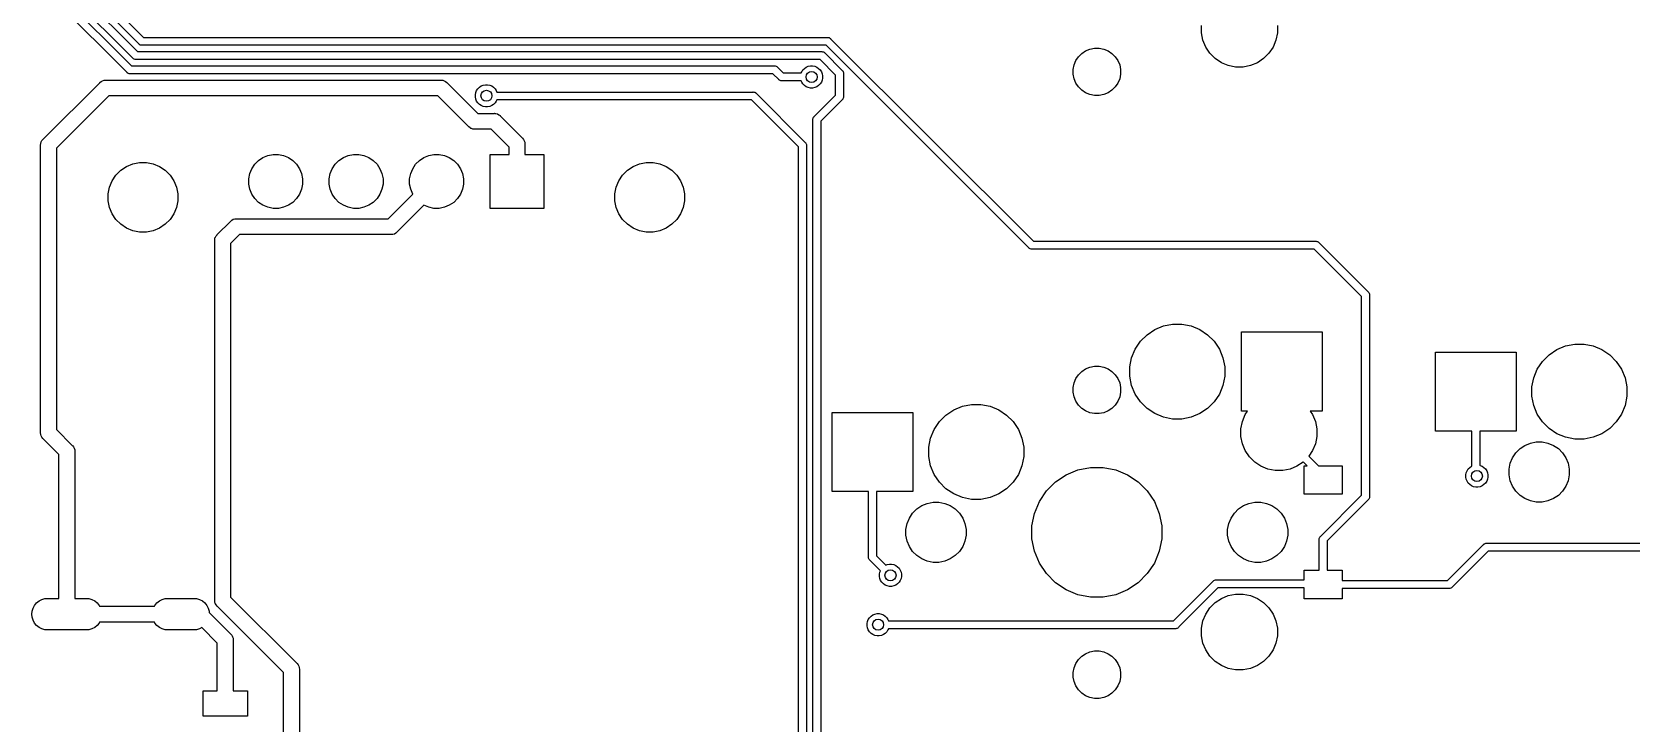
# Model space of a CAD drawing. Extents: x 70 to 347, y -163 to -55.
# Drawn here: x 70 to 120.5, y -111.5 to -89.7 of the extents above; entities that cross this region are included whole.
import ezdxf

# ---------------------------------------------------------------- set-up
doc = ezdxf.new("R2010")
doc.units = 0
doc.layers.add('BLACK', color=7, linetype='CONTINUOUS')

msp = doc.modelspace()

# ---------------------------------------------------------------- linework, layer by layer
at = {"layer": 'BLACK', "linetype": 'CONTINUOUS'}
for p, q in [((71.9551, -88.2583), (73.544, -89.8472)), ((73.0267, -90.9563), (70.846, -88.7756)), ((71.0551, -88.6311), (73.1712, -90.7472)), ((73.2131, -90.5063), (71.296, -88.5892)), ((71.5051, -88.4447), (73.3576, -90.2972)), ((73.3995, -90.0563), (71.746, -88.4028)), ((73.544, -89.8472), (95.1506, -89.8472)), ((95.1506, -89.8472), (95.1568, -89.8466)), ((95.1568, -89.8466), (95.1629, -89.8472)), ((95.1629, -89.8472), (95.1629, -89.8472)), ((95.1629, -89.8472), (95.1813, -89.849)), ((95.1813, -89.849), (95.2048, -89.8562)), ((95.2048, -89.8562), (95.2266, -89.8678)), ((95.2266, -89.8678), (95.2456, -89.8834)), ((95.2456, -89.8834), (95.2495, -89.8882)), ((95.2495, -89.8882), (101.653, -96.2918)), ((106.957, -89.7044), (106.957, -89.468)), ((107.004, -89.9362), (106.957, -89.7044)), ((109.357, -89.7044), (109.311, -89.9362)), ((109.357, -89.468), (109.357, -89.7044)), ((73.3576, -90.2972), (94.9642, -90.2972)), ((73.4034, -90.061), (73.3995, -90.0563)), ((73.4082, -90.0649), (73.4034, -90.061)), ((73.4183, -90.0733), (73.4082, -90.0649)), ((73.4082, -90.0649), (73.4082, -90.0649)), ((73.4224, -90.0767), (73.4183, -90.0733)), ((73.4441, -90.0883), (73.4224, -90.0767)), ((73.4677, -90.0954), (73.4441, -90.0883)), ((73.4861, -90.0972), (73.4677, -90.0954)), ((73.4922, -90.0978), (73.4861, -90.0972)), ((73.4861, -90.0972), (73.4861, -90.0972)), ((73.4983, -90.0972), (73.4922, -90.0978)), ((95.105, -90.0972), (73.4983, -90.0972)), ((94.9642, -90.2972), (94.9704, -90.2966)), ((94.9704, -90.2966), (94.9949, -90.299)), ((94.9949, -90.299), (95.0184, -90.3062)), ((95.0184, -90.3062), (95.0402, -90.3178)), ((95.0402, -90.3178), (95.0544, -90.3295)), ((95.0544, -90.3295), (95.0592, -90.3334)), ((95.0592, -90.3334), (95.0631, -90.3382)), ((95.0631, -90.3382), (95.6164, -90.8915)), ((101.509, -96.5009), (95.105, -90.0972)), ((103.075, -90.4581), (103.179, -90.3536)), ((103.179, -90.3536), (103.302, -90.2716)), ((103.302, -90.2716), (103.439, -90.215)), ((103.439, -90.215), (103.584, -90.1862)), ((103.584, -90.1862), (103.731, -90.1862)), ((103.731, -90.1862), (103.876, -90.215)), ((103.876, -90.215), (104.013, -90.2716)), ((104.013, -90.2716), (104.135, -90.3536)), ((104.135, -90.3536), (104.24, -90.4581)), ((107.094, -90.1546), (107.004, -89.9362)), ((107.225, -90.3512), (107.094, -90.1546)), ((107.392, -90.5183), (107.225, -90.3512)), ((109.089, -90.3512), (108.922, -90.5183)), ((109.221, -90.1546), (109.089, -90.3512)), ((109.311, -89.9362), (109.221, -90.1546)), ((73.1712, -90.7472), (93.4705, -90.7472)), ((73.217, -90.511), (73.2131, -90.5063)), ((73.2217, -90.5149), (73.217, -90.511)), ((73.2218, -90.515), (73.2217, -90.5149)), ((73.236, -90.5267), (73.2218, -90.515)), ((73.2577, -90.5383), (73.236, -90.5267)), ((73.2813, -90.5454), (73.2577, -90.5383)), ((73.3058, -90.5478), (73.2813, -90.5454)), ((73.3119, -90.5472), (73.3058, -90.5478)), ((94.9186, -90.5472), (73.3119, -90.5472)), ((93.4705, -90.7472), (93.4766, -90.7466)), ((93.4766, -90.7466), (93.4827, -90.7472)), ((93.4827, -90.7472), (93.4827, -90.7472)), ((93.4827, -90.7472), (93.5011, -90.749)), ((93.5011, -90.749), (93.5246, -90.7562)), ((93.5246, -90.7562), (93.5464, -90.7678)), ((93.5464, -90.7678), (93.5654, -90.7834)), ((93.5654, -90.7834), (93.5693, -90.7882)), ((93.5693, -90.7882), (93.7533, -90.9722)), ((94.3362, -90.9314), (94.3745, -90.8741)), ((94.3745, -90.8741), (94.4233, -90.8254)), ((94.4233, -90.8254), (94.4806, -90.7871)), ((94.4806, -90.7871), (94.5443, -90.7607)), ((94.5443, -90.7607), (94.6119, -90.7472)), ((94.6119, -90.7472), (94.6808, -90.7472)), ((94.6808, -90.7472), (94.7485, -90.7607)), ((94.7485, -90.7607), (94.8122, -90.7871)), ((94.8122, -90.7871), (94.8695, -90.8254)), ((94.8695, -90.8254), (94.9182, -90.8741)), ((94.9182, -90.8741), (94.9565, -90.9314)), ((95.4074, -91.036), (94.9186, -90.5472)), ((95.6164, -90.8915), (95.6212, -90.8954)), ((95.6212, -90.8954), (95.6251, -90.9002)), ((95.6251, -90.9002), (95.6368, -90.9145)), ((102.907, -90.8623), (102.936, -90.7174)), ((102.907, -91.0101), (102.907, -90.8623)), ((102.936, -90.7174), (102.993, -90.5809)), ((102.993, -90.5809), (103.075, -90.4581)), ((104.24, -90.4581), (104.322, -90.5809)), ((104.322, -90.5809), (104.379, -90.7174)), ((104.379, -90.7174), (104.407, -90.8623)), ((104.407, -90.8623), (104.407, -91.0101)), ((107.589, -90.6496), (107.392, -90.5183)), ((107.807, -90.7401), (107.589, -90.6496)), ((108.039, -90.7862), (107.807, -90.7401)), ((108.276, -90.7862), (108.039, -90.7862)), ((108.507, -90.7401), (108.276, -90.7862)), ((108.726, -90.6496), (108.507, -90.7401)), ((108.922, -90.5183), (108.726, -90.6496)), ((70.3793, -93.0635), (72.1637, -91.2792)), ((72.1637, -91.2792), (72.1715, -91.2696)), ((72.1715, -91.2696), (72.2096, -91.2384)), ((72.2096, -91.2384), (72.253, -91.2152)), ((72.253, -91.2152), (72.3001, -91.2009)), ((72.3001, -91.2009), (72.3369, -91.1972)), ((72.3369, -91.1972), (72.3491, -91.196)), ((72.3369, -91.1972), (72.3369, -91.1972)), ((72.3491, -91.196), (72.3614, -91.1972)), ((72.3614, -91.1972), (82.9365, -91.1972)), ((73.0306, -90.9611), (73.0267, -90.9563)), ((73.0354, -90.965), (73.0306, -90.9611)), ((73.0496, -90.9767), (73.0354, -90.965)), ((73.0638, -90.9843), (73.0496, -90.9767)), ((73.0713, -90.9883), (73.0638, -90.9843)), ((73.0949, -90.9954), (73.0713, -90.9883)), ((73.1133, -90.9972), (73.0949, -90.9954)), ((73.1194, -90.9978), (73.1133, -90.9972)), ((73.1133, -90.9972), (73.1133, -90.9972)), ((73.1255, -90.9972), (73.1194, -90.9978)), ((93.4248, -90.9972), (73.1255, -90.9972)), ((82.9365, -91.1972), (82.9487, -91.196)), ((82.9487, -91.196), (82.961, -91.1972)), ((82.961, -91.1972), (82.9978, -91.2009)), ((82.9978, -91.2009), (83.0449, -91.2152)), ((83.0449, -91.2152), (83.0883, -91.2384)), ((83.0883, -91.2384), (83.1264, -91.2696)), ((83.1264, -91.2696), (83.1342, -91.2792)), ((83.1342, -91.2792), (84.1035, -92.2484)), ((84.1551, -91.4209), (84.2125, -91.3826)), ((84.2125, -91.3826), (84.2762, -91.3562)), ((84.2762, -91.3562), (84.3438, -91.3428)), ((84.3438, -91.3428), (84.4127, -91.3428)), ((84.4127, -91.3428), (84.4804, -91.3562)), ((84.4804, -91.3562), (84.544, -91.3826)), ((84.544, -91.3826), (84.6014, -91.4209)), ((93.6088, -91.1813), (93.4248, -90.9972)), ((93.6128, -91.186), (93.6088, -91.1813)), ((93.6175, -91.19), (93.6128, -91.186)), ((93.6318, -91.2017), (93.6175, -91.19)), ((93.6535, -91.2133), (93.6318, -91.2017)), ((93.6771, -91.2204), (93.6535, -91.2133)), ((93.6954, -91.2222), (93.6771, -91.2204)), ((93.7016, -91.2228), (93.6954, -91.2222)), ((93.6954, -91.2222), (93.6954, -91.2222)), ((93.7077, -91.2222), (93.7016, -91.2228)), ((94.3193, -91.2222), (93.7077, -91.2222)), ((93.7533, -90.9722), (94.3193, -90.9722)), ((94.3193, -90.9722), (94.3362, -90.9314)), ((94.3362, -91.263), (94.3193, -91.2222)), ((94.3745, -91.3203), (94.3362, -91.263)), ((94.4233, -91.3691), (94.3745, -91.3203)), ((94.4806, -91.4074), (94.4233, -91.3691)), ((94.5443, -91.4338), (94.4806, -91.4074)), ((94.8122, -91.4074), (94.7485, -91.4338)), ((94.8695, -91.3691), (94.8122, -91.4074)), ((94.9182, -91.3203), (94.8695, -91.3691)), ((94.9565, -91.263), (94.9182, -91.3203)), ((94.9565, -90.9314), (94.9829, -90.9951)), ((94.9829, -91.1993), (94.9565, -91.263)), ((94.9829, -90.9951), (94.9964, -91.0628)), ((94.9964, -91.1317), (94.9829, -91.1993)), ((94.9964, -91.0628), (94.9964, -91.1317)), ((95.4074, -91.6715), (95.4074, -91.036)), ((95.6368, -90.9145), (95.64, -90.9204)), ((95.64, -90.9204), (95.6484, -90.9362)), ((95.6484, -90.9362), (95.6556, -90.9597)), ((95.6556, -90.9597), (95.6574, -90.9781)), ((95.6574, -90.9781), (95.6574, -90.9781)), ((95.6574, -90.9781), (95.658, -90.9843)), ((95.658, -90.9843), (95.6574, -90.9904)), ((95.6574, -90.9904), (95.6574, -91.7171)), ((102.936, -91.155), (102.907, -91.0101)), ((102.993, -91.2915), (102.936, -91.155)), ((103.075, -91.4143), (102.993, -91.2915)), ((104.322, -91.2915), (104.24, -91.4143)), ((104.379, -91.155), (104.322, -91.2915)), ((104.407, -91.0101), (104.379, -91.155)), ((72.4527, -91.6972), (70.7974, -93.3526)), ((82.8452, -91.6972), (72.4527, -91.6972)), ((83.8145, -92.6665), (82.8452, -91.6972)), ((84.0283, -91.6583), (84.0417, -91.5907)), ((84.0283, -91.7272), (84.0283, -91.6583)), ((84.0417, -91.7949), (84.0283, -91.7272)), ((84.0417, -91.5907), (84.0681, -91.527)), ((84.0681, -91.8585), (84.0417, -91.7949)), ((84.0681, -91.527), (84.1064, -91.4696)), ((84.1064, -91.9159), (84.0681, -91.8585)), ((84.1064, -91.4696), (84.1551, -91.4209)), ((84.6014, -91.4209), (84.6501, -91.4696)), ((84.6501, -91.4696), (84.6884, -91.527)), ((84.6884, -91.8585), (84.6501, -91.9159)), ((84.6884, -91.527), (84.7077, -91.5735)), ((84.703, -91.8235), (84.6884, -91.8585)), ((92.7506, -91.8235), (84.703, -91.8235)), ((84.7077, -91.5735), (92.7963, -91.5735)), ((94.2378, -93.3106), (92.7506, -91.8235)), ((92.7963, -91.5735), (92.8024, -91.5728)), ((92.8024, -91.5728), (92.8085, -91.5735)), ((92.8085, -91.5735), (92.8085, -91.5735)), ((92.8085, -91.5735), (92.8269, -91.5753)), ((92.8269, -91.5753), (92.8505, -91.5824)), ((92.8505, -91.5824), (92.8722, -91.594)), ((92.8722, -91.594), (92.8912, -91.6096)), ((92.8912, -91.6096), (92.8951, -91.6144)), ((92.8951, -91.6144), (94.4469, -93.1661)), ((94.6119, -91.4472), (94.5443, -91.4338)), ((94.6808, -91.4472), (94.6119, -91.4472)), ((94.7485, -91.4338), (94.6808, -91.4472)), ((94.7288, -92.3501), (95.4074, -91.6715)), ((95.6164, -91.816), (94.9378, -92.4946)), ((95.6212, -91.8121), (95.6164, -91.816)), ((95.6297, -91.8017), (95.6212, -91.8121)), ((95.6368, -91.793), (95.6297, -91.8017)), ((95.6484, -91.7713), (95.6368, -91.793)), ((95.6497, -91.7671), (95.6484, -91.7713)), ((95.6556, -91.7478), (95.6497, -91.7671)), ((95.6574, -91.7294), (95.6556, -91.7478)), ((95.6574, -91.7171), (95.658, -91.7232)), ((95.658, -91.7232), (95.6574, -91.7294)), ((95.6574, -91.7294), (95.6574, -91.7294)), ((103.179, -91.5188), (103.075, -91.4143)), ((103.302, -91.6008), (103.179, -91.5188)), ((103.439, -91.6574), (103.302, -91.6008)), ((103.584, -91.6862), (103.439, -91.6574)), ((103.731, -91.6862), (103.584, -91.6862)), ((103.876, -91.6574), (103.731, -91.6862)), ((104.013, -91.6008), (103.876, -91.6574)), ((104.135, -91.5188), (104.013, -91.6008)), ((104.24, -91.4143), (104.135, -91.5188)), ((84.1035, -92.2484), (84.6186, -92.2484)), ((84.1551, -91.9646), (84.1064, -91.9159)), ((84.2125, -92.0029), (84.1551, -91.9646)), ((84.2762, -92.0293), (84.2125, -92.0029)), ((84.3438, -92.0428), (84.2762, -92.0293)), ((84.4127, -92.0428), (84.3438, -92.0428)), ((84.4804, -92.0293), (84.4127, -92.0428)), ((84.544, -92.0029), (84.4804, -92.0293)), ((84.6014, -91.9646), (84.544, -92.0029)), ((84.6501, -91.9159), (84.6014, -91.9646)), ((84.6186, -92.2484), (84.6308, -92.2472)), ((84.6308, -92.2472), (84.6431, -92.2484)), ((84.6431, -92.2484), (84.6799, -92.2521)), ((84.6799, -92.2521), (84.727, -92.2664)), ((84.727, -92.2664), (84.7704, -92.2896)), ((84.7704, -92.2896), (84.8085, -92.3208)), ((84.8085, -92.3208), (84.8163, -92.3304)), ((84.8163, -92.3304), (85.5105, -93.0245)), ((94.6896, -92.4183), (94.6968, -92.3948)), ((94.6968, -92.3948), (94.7084, -92.373)), ((94.7084, -92.373), (94.7201, -92.3588)), ((94.7201, -92.3588), (94.724, -92.354)), ((94.7201, -92.3588), (94.7201, -92.3588)), ((94.724, -92.354), (94.7288, -92.3501)), ((83.8223, -92.6761), (83.8145, -92.6665)), ((83.8604, -92.7073), (83.8223, -92.6761)), ((83.8884, -92.7223), (83.8604, -92.7073)), ((83.9038, -92.7305), (83.8884, -92.7223)), ((83.9509, -92.7448), (83.9038, -92.7305)), ((83.9999, -92.7497), (83.9509, -92.7448)), ((84.0122, -92.7484), (83.9999, -92.7497)), ((84.5273, -92.7484), (84.0122, -92.7484)), ((85.0924, -93.3136), (84.5273, -92.7484)), ((94.6872, -92.4428), (94.6896, -92.4183)), ((94.6878, -92.449), (94.6872, -92.4428)), ((94.6878, -123.977), (94.6878, -92.449)), ((94.9378, -92.4946), (94.9378, -123.931)), ((70.2962, -93.249), (70.301, -93.2)), ((70.2974, -93.2613), (70.2962, -93.249)), ((70.2974, -102.331), (70.2974, -93.2613)), ((70.301, -93.2), (70.3153, -93.1529)), ((70.3153, -93.1529), (70.3385, -93.1094)), ((70.3153, -93.1529), (70.3153, -93.1529)), ((70.3385, -93.1094), (70.3698, -93.0714)), ((70.3698, -93.0714), (70.3793, -93.0635)), ((70.7974, -93.3526), (70.7974, -102.24)), ((85.0924, -93.55), (85.0924, -93.3136)), ((85.5105, -93.0245), (85.52, -93.0324)), ((85.52, -93.0324), (85.5513, -93.0704)), ((85.5513, -93.0704), (85.5745, -93.1139)), ((85.5745, -93.1139), (85.5888, -93.161)), ((85.5888, -93.161), (85.5923, -93.1971)), ((85.5923, -93.1971), (85.5936, -93.21)), ((85.5936, -93.21), (85.5924, -93.2223)), ((85.5924, -93.2223), (85.5924, -93.55)), ((94.2378, -131.903), (94.2378, -93.3106)), ((94.4469, -93.1661), (94.4516, -93.17)), ((94.4516, -93.17), (94.4555, -93.1748)), ((94.4555, -93.1748), (94.4555, -93.1748)), ((94.4555, -93.1748), (94.4643, -93.1855)), ((94.4643, -93.1855), (94.4672, -93.1891)), ((94.4672, -93.1891), (94.4788, -93.2108)), ((94.4788, -93.2108), (94.486, -93.2343)), ((94.486, -93.2343), (94.4878, -93.2527)), ((94.4878, -93.2527), (94.4878, -93.2527)), ((94.4878, -93.2527), (94.4884, -93.2589)), ((94.4884, -93.2589), (94.4878, -93.265)), ((94.4878, -93.265), (94.4878, -131.949)), ((72.8312, -94.0456), (73.0113, -93.9252)), ((73.0113, -93.9252), (73.2115, -93.8423)), ((73.2115, -93.8423), (73.4241, -93.8)), ((73.4241, -93.8), (73.6407, -93.8)), ((73.6407, -93.8), (73.8533, -93.8423)), ((73.8533, -93.8423), (74.0534, -93.9252)), ((74.0534, -93.9252), (74.2336, -94.0456)), ((76.9691, -93.9974), (77.0622, -93.8582)), ((77.0622, -93.8582), (77.1806, -93.7398)), ((77.1806, -93.7398), (77.3198, -93.6467)), ((77.3198, -93.6467), (77.4745, -93.5827)), ((77.4745, -93.5827), (77.6387, -93.55)), ((77.6387, -93.55), (77.8061, -93.55)), ((77.8061, -93.55), (77.9703, -93.5827)), ((77.9703, -93.5827), (78.125, -93.6467)), ((78.125, -93.6467), (78.2642, -93.7398)), ((78.2642, -93.7398), (78.3826, -93.8582)), ((78.3826, -93.8582), (78.4757, -93.9974)), ((79.5091, -93.9974), (79.6022, -93.8582)), ((79.6022, -93.8582), (79.7206, -93.7398)), ((79.7206, -93.7398), (79.8598, -93.6467)), ((79.8598, -93.6467), (80.0145, -93.5827)), ((80.0145, -93.5827), (80.1787, -93.55)), ((80.1787, -93.55), (80.3461, -93.55)), ((80.3461, -93.55), (80.5103, -93.5827)), ((80.5103, -93.5827), (80.665, -93.6467)), ((80.665, -93.6467), (80.8042, -93.7398)), ((80.8042, -93.7398), (80.9226, -93.8582)), ((80.9226, -93.8582), (81.0157, -93.9974)), ((82.0491, -93.9974), (82.1422, -93.8582)), ((82.1422, -93.8582), (82.2606, -93.7398)), ((82.2606, -93.7398), (82.3998, -93.6467)), ((82.3998, -93.6467), (82.5545, -93.5827)), ((82.5545, -93.5827), (82.7187, -93.55)), ((82.7187, -93.55), (82.8861, -93.55)), ((82.8861, -93.55), (83.0503, -93.5827)), ((83.0503, -93.5827), (83.205, -93.6467)), ((83.205, -93.6467), (83.3442, -93.7398)), ((83.3442, -93.7398), (83.4626, -93.8582)), ((83.4626, -93.8582), (83.5557, -93.9974)), ((84.4924, -95.25), (84.4924, -93.55)), ((84.4924, -93.55), (85.0924, -93.55)), ((85.5924, -93.55), (86.1924, -93.55)), ((86.1924, -93.55), (86.1924, -95.25)), ((88.8312, -94.0456), (89.0113, -93.9252)), ((89.0113, -93.9252), (89.2115, -93.8423)), ((89.2115, -93.8423), (89.4241, -93.8)), ((89.4241, -93.8), (89.6407, -93.8)), ((89.6407, -93.8), (89.8533, -93.8423)), ((89.8533, -93.8423), (90.0534, -93.9252)), ((90.0534, -93.9252), (90.2336, -94.0456)), ((72.4747, -94.5791), (72.5576, -94.379)), ((72.5576, -94.379), (72.678, -94.1988)), ((72.678, -94.1988), (72.8312, -94.0456)), ((74.2336, -94.0456), (74.3868, -94.1988)), ((74.3868, -94.1988), (74.5072, -94.379)), ((74.5072, -94.379), (74.5901, -94.5791)), ((76.8724, -94.3163), (76.9051, -94.1521)), ((76.8724, -94.4837), (76.8724, -94.3163)), ((76.9051, -94.1521), (76.9691, -93.9974)), ((78.4757, -93.9974), (78.5397, -94.1521)), ((78.5397, -94.1521), (78.5724, -94.3163)), ((78.5724, -94.3163), (78.5724, -94.4837)), ((79.4124, -94.3163), (79.4451, -94.1521)), ((79.4124, -94.4837), (79.4124, -94.3163)), ((79.4451, -94.1521), (79.5091, -93.9974)), ((81.0157, -93.9974), (81.0797, -94.1521)), ((81.0797, -94.1521), (81.1124, -94.3163)), ((81.1124, -94.3163), (81.1124, -94.4837)), ((81.9524, -94.3163), (81.9851, -94.1521)), ((81.9524, -94.4837), (81.9524, -94.3163)), ((81.9851, -94.1521), (82.0491, -93.9974)), ((83.5557, -93.9974), (83.6197, -94.1521)), ((83.6197, -94.1521), (83.6524, -94.3163)), ((83.6524, -94.3163), (83.6524, -94.4837)), ((88.4747, -94.5791), (88.5576, -94.379)), ((88.5576, -94.379), (88.678, -94.1988)), ((88.678, -94.1988), (88.8312, -94.0456)), ((90.2336, -94.0456), (90.3868, -94.1988)), ((90.3868, -94.1988), (90.5072, -94.379)), ((90.5072, -94.379), (90.5901, -94.5791)), ((72.4324, -94.7917), (72.4747, -94.5791)), ((72.4324, -95.0083), (72.4324, -94.7917)), ((74.5901, -94.5791), (74.6324, -94.7917)), ((74.6324, -94.7917), (74.6324, -95.0083)), ((76.9051, -94.6479), (76.8724, -94.4837)), ((76.9691, -94.8026), (76.9051, -94.6479)), ((77.0622, -94.9418), (76.9691, -94.8026)), ((77.1806, -95.0602), (77.0622, -94.9418)), ((78.3826, -94.9418), (78.2642, -95.0602)), ((78.4757, -94.8026), (78.3826, -94.9418)), ((78.5397, -94.6479), (78.4757, -94.8026)), ((78.5724, -94.4837), (78.5397, -94.6479)), ((79.4451, -94.6479), (79.4124, -94.4837)), ((79.5091, -94.8026), (79.4451, -94.6479)), ((79.6022, -94.9418), (79.5091, -94.8026)), ((79.7206, -95.0602), (79.6022, -94.9418)), ((80.9226, -94.9418), (80.8042, -95.0602)), ((81.0157, -94.8026), (80.9226, -94.9418)), ((81.0797, -94.6479), (81.0157, -94.8026)), ((81.1124, -94.4837), (81.0797, -94.6479)), ((81.2704, -95.5784), (82.0483, -94.8006)), ((81.9851, -94.6479), (81.9524, -94.4837)), ((82.0483, -94.8006), (81.9851, -94.6479)), ((83.4626, -94.9418), (83.3442, -95.0602)), ((83.5557, -94.8026), (83.4626, -94.9418)), ((83.6197, -94.6479), (83.5557, -94.8026)), ((83.6524, -94.4837), (83.6197, -94.6479)), ((88.4324, -94.7917), (88.4747, -94.5791)), ((88.4324, -95.0083), (88.4324, -94.7917)), ((90.5901, -94.5791), (90.6324, -94.7917)), ((90.6324, -94.7917), (90.6324, -95.0083)), ((72.4747, -95.2209), (72.4324, -95.0083)), ((72.5576, -95.421), (72.4747, -95.2209)), ((72.678, -95.6012), (72.5576, -95.421)), ((74.5072, -95.421), (74.3868, -95.6012)), ((74.5901, -95.2209), (74.5072, -95.421)), ((74.6324, -95.0083), (74.5901, -95.2209)), ((77.3198, -95.1533), (77.1806, -95.0602)), ((77.4745, -95.2173), (77.3198, -95.1533)), ((77.6387, -95.25), (77.4745, -95.2173)), ((77.8061, -95.25), (77.6387, -95.25)), ((77.9703, -95.2173), (77.8061, -95.25)), ((78.125, -95.1533), (77.9703, -95.2173)), ((78.2642, -95.0602), (78.125, -95.1533)), ((79.8598, -95.1533), (79.7206, -95.0602)), ((80.0145, -95.2173), (79.8598, -95.1533)), ((80.1787, -95.25), (80.0145, -95.2173)), ((80.3461, -95.25), (80.1787, -95.25)), ((80.5103, -95.2173), (80.3461, -95.25)), ((80.665, -95.1533), (80.5103, -95.2173)), ((80.8042, -95.0602), (80.665, -95.1533)), ((82.4018, -95.1541), (81.5594, -95.9965)), ((82.5545, -95.2173), (82.4018, -95.1541)), ((82.7187, -95.25), (82.5545, -95.2173)), ((82.8861, -95.25), (82.7187, -95.25)), ((83.0503, -95.2173), (82.8861, -95.25)), ((83.205, -95.1533), (83.0503, -95.2173)), ((83.3442, -95.0602), (83.205, -95.1533)), ((86.1924, -95.25), (84.4924, -95.25)), ((88.4747, -95.2209), (88.4324, -95.0083)), ((88.5576, -95.421), (88.4747, -95.2209)), ((88.678, -95.6012), (88.5576, -95.421)), ((90.5072, -95.421), (90.3868, -95.6012)), ((90.5901, -95.2209), (90.5072, -95.421)), ((90.6324, -95.0083), (90.5901, -95.2209)), ((72.8312, -95.7544), (72.678, -95.6012)), ((73.0113, -95.8748), (72.8312, -95.7544)), ((73.2115, -95.9577), (73.0113, -95.8748)), ((74.0534, -95.8748), (73.8533, -95.9577)), ((74.2336, -95.7544), (74.0534, -95.8748)), ((74.3868, -95.6012), (74.2336, -95.7544)), ((75.8785, -96.0745), (76.2927, -95.6604)), ((76.2927, -95.6604), (76.3005, -95.6508)), ((76.3005, -95.6508), (76.3385, -95.6196)), ((76.3385, -95.6196), (76.382, -95.5964)), ((76.382, -95.5964), (76.4291, -95.5821)), ((76.4291, -95.5821), (76.4658, -95.5784)), ((76.4658, -95.5784), (76.4781, -95.5772)), ((76.4658, -95.5784), (76.4658, -95.5784)), ((76.4781, -95.5772), (76.4904, -95.5784)), ((76.4904, -95.5784), (81.2704, -95.5784)), ((88.8312, -95.7544), (88.678, -95.6012)), ((89.0113, -95.8748), (88.8312, -95.7544)), ((89.2115, -95.9577), (89.0113, -95.8748)), ((90.0534, -95.8748), (89.8533, -95.9577)), ((90.2336, -95.7544), (90.0534, -95.8748)), ((90.3868, -95.6012), (90.2336, -95.7544)), ((73.4241, -96), (73.2115, -95.9577)), ((73.6407, -96), (73.4241, -96)), ((73.8533, -95.9577), (73.6407, -96)), ((75.7954, -96.26), (75.8002, -96.211)), ((75.7966, -96.2722), (75.7954, -96.26)), ((75.7966, -107.625), (75.7966, -96.2722)), ((75.8002, -96.211), (75.8145, -96.1638)), ((75.8145, -96.1638), (75.8173, -96.1587)), ((75.8173, -96.1587), (75.8377, -96.1204)), ((75.8377, -96.1204), (75.869, -96.0823)), ((75.869, -96.0823), (75.8785, -96.0745)), ((76.5817, -96.0784), (76.2966, -96.3635)), ((76.2966, -96.3635), (76.2966, -107.533)), ((81.3617, -96.0784), (76.5817, -96.0784)), ((81.3739, -96.0797), (81.3617, -96.0784)), ((81.423, -96.0748), (81.3739, -96.0797)), ((81.4701, -96.0605), (81.423, -96.0748)), ((81.5135, -96.0373), (81.4701, -96.0605)), ((81.5516, -96.0061), (81.5135, -96.0373)), ((81.5594, -95.9965), (81.5516, -96.0061)), ((89.4241, -96), (89.2115, -95.9577)), ((89.6407, -96), (89.4241, -96)), ((89.8533, -95.9577), (89.6407, -96)), ((101.653, -96.2918), (110.571, -96.2918)), ((110.571, -96.2918), (110.577, -96.2912)), ((110.577, -96.2912), (110.583, -96.2918)), ((110.583, -96.2918), (110.583, -96.2918)), ((110.583, -96.2918), (110.601, -96.2936)), ((110.601, -96.2936), (110.625, -96.3008)), ((110.625, -96.3008), (110.647, -96.3124)), ((110.647, -96.3124), (110.666, -96.328)), ((110.666, -96.328), (110.67, -96.3328)), ((110.67, -96.3328), (112.225, -97.8883)), ((101.513, -96.5056), (101.509, -96.5009)), ((101.517, -96.5095), (101.513, -96.5056)), ((101.529, -96.5192), (101.517, -96.5095)), ((101.517, -96.5095), (101.517, -96.5095)), ((101.532, -96.5212), (101.529, -96.5192)), ((101.553, -96.5328), (101.532, -96.5212)), ((101.577, -96.54), (101.553, -96.5328)), ((101.595, -96.5418), (101.577, -96.54)), ((101.601, -96.5424), (101.595, -96.5418)), ((101.595, -96.5418), (101.595, -96.5418)), ((101.607, -96.5418), (101.601, -96.5424)), ((110.525, -96.5418), (101.607, -96.5418)), ((112.016, -98.0328), (110.525, -96.5418)), ((112.225, -97.8883), (112.23, -97.8922)), ((112.23, -97.8922), (112.234, -97.8969)), ((112.234, -97.8969), (112.234, -97.8969)), ((112.234, -97.8969), (112.245, -97.9112)), ((112.245, -97.9112), (112.257, -97.9329)), ((112.257, -97.9329), (112.264, -97.9565)), ((112.264, -97.9565), (112.266, -97.9749)), ((112.016, -104.317), (112.016, -98.0328)), ((112.266, -97.9749), (112.266, -97.9749)), ((112.266, -97.9749), (112.267, -97.981)), ((112.267, -97.981), (112.266, -97.9871)), ((112.266, -97.9871), (112.266, -104.362)), ((105.487, -99.0769), (105.76, -98.9638)), ((105.76, -98.9638), (106.05, -98.9062)), ((106.05, -98.9062), (106.345, -98.9062)), ((106.345, -98.9062), (106.635, -98.9638)), ((106.635, -98.9638), (106.908, -99.0769)), ((104.868, -99.6957), (105.032, -99.45)), ((105.032, -99.45), (105.241, -99.2411)), ((105.241, -99.2411), (105.487, -99.0769)), ((106.908, -99.0769), (107.154, -99.2411)), ((107.154, -99.2411), (107.363, -99.45)), ((107.363, -99.45), (107.527, -99.6957)), ((108.224, -101.656), (108.224, -99.1562)), ((108.224, -99.1562), (110.774, -99.1562)), ((110.774, -99.1562), (110.774, -101.656)), ((104.697, -100.258), (104.755, -99.9687)), ((104.755, -99.9687), (104.868, -99.6957)), ((107.527, -99.6957), (107.64, -99.9687)), ((107.64, -99.9687), (107.697, -100.258)), ((114.347, -102.291), (114.347, -99.7912)), ((114.347, -99.7912), (116.897, -99.7912)), ((116.897, -99.7912), (116.897, -102.291)), ((117.732, -100.085), (117.941, -99.8761)), ((117.941, -99.8761), (118.187, -99.7119)), ((118.187, -99.7119), (118.46, -99.5988)), ((118.46, -99.5988), (118.75, -99.5412)), ((118.75, -99.5412), (119.045, -99.5412)), ((119.045, -99.5412), (119.335, -99.5988)), ((119.335, -99.5988), (119.608, -99.7119)), ((119.608, -99.7119), (119.854, -99.8761)), ((119.854, -99.8761), (120.063, -100.085)), ((103.075, -100.508), (103.179, -100.404)), ((103.179, -100.404), (103.302, -100.322)), ((103.302, -100.322), (103.439, -100.265)), ((103.439, -100.265), (103.584, -100.236)), ((103.584, -100.236), (103.731, -100.236)), ((103.731, -100.236), (103.876, -100.265)), ((103.876, -100.265), (104.013, -100.322)), ((104.013, -100.322), (104.135, -100.404)), ((104.135, -100.404), (104.24, -100.508)), ((104.697, -100.554), (104.697, -100.258)), ((107.697, -100.258), (107.697, -100.554)), ((117.455, -100.604), (117.568, -100.331)), ((117.568, -100.331), (117.732, -100.085)), ((120.063, -100.085), (120.227, -100.331)), ((120.227, -100.331), (120.34, -100.604)), ((102.907, -100.912), (102.936, -100.767)), ((102.907, -101.06), (102.907, -100.912)), ((102.936, -100.767), (102.993, -100.631)), ((102.993, -100.631), (103.075, -100.508)), ((104.24, -100.508), (104.322, -100.631)), ((104.322, -100.631), (104.379, -100.767)), ((104.379, -100.767), (104.407, -100.912)), ((104.407, -100.912), (104.407, -101.06)), ((104.755, -100.844), (104.697, -100.554)), ((104.868, -101.117), (104.755, -100.844)), ((107.64, -100.844), (107.527, -101.117)), ((107.697, -100.554), (107.64, -100.844)), ((117.397, -100.893), (117.455, -100.604)), ((117.397, -101.189), (117.397, -100.893)), ((120.34, -100.604), (120.397, -100.893)), ((120.397, -100.893), (120.397, -101.189)), ((99.1369, -101.617), (99.4099, -101.504)), ((99.4099, -101.504), (99.6997, -101.446)), ((99.6997, -101.446), (99.9951, -101.446)), ((99.9951, -101.446), (100.285, -101.504)), ((100.285, -101.504), (100.558, -101.617)), ((102.936, -101.205), (102.907, -101.06)), ((102.993, -101.341), (102.936, -101.205)), ((103.075, -101.464), (102.993, -101.341)), ((103.179, -101.569), (103.075, -101.464)), ((104.24, -101.464), (104.135, -101.569)), ((104.322, -101.341), (104.24, -101.464)), ((104.379, -101.205), (104.322, -101.341)), ((104.407, -101.06), (104.379, -101.205)), ((105.032, -101.362), (104.868, -101.117)), ((105.241, -101.571), (105.032, -101.362)), ((107.363, -101.362), (107.154, -101.571)), ((107.527, -101.117), (107.363, -101.362)), ((117.455, -101.479), (117.397, -101.189)), ((117.568, -101.752), (117.455, -101.479)), ((120.34, -101.479), (120.227, -101.752)), ((120.397, -101.189), (120.34, -101.479)), ((95.2974, -104.196), (95.2974, -101.696)), ((95.2974, -101.696), (97.8474, -101.696)), ((97.8474, -101.696), (97.8474, -104.196)), ((98.5181, -102.236), (98.6823, -101.99)), ((98.6823, -101.99), (98.8912, -101.781)), ((98.8912, -101.781), (99.1369, -101.617)), ((100.558, -101.617), (100.804, -101.781)), ((100.804, -101.781), (101.013, -101.99)), ((101.013, -101.99), (101.177, -102.236)), ((103.302, -101.651), (103.179, -101.569)), ((103.439, -101.707), (103.302, -101.651)), ((103.584, -101.736), (103.439, -101.707)), ((103.731, -101.736), (103.584, -101.736)), ((103.876, -101.707), (103.731, -101.736)), ((104.013, -101.651), (103.876, -101.707)), ((104.135, -101.569), (104.013, -101.651)), ((105.487, -101.735), (105.241, -101.571)), ((105.76, -101.849), (105.487, -101.735)), ((106.05, -101.906), (105.76, -101.849)), ((106.345, -101.906), (106.05, -101.906)), ((106.635, -101.849), (106.345, -101.906)), ((106.908, -101.735), (106.635, -101.849)), ((107.154, -101.571), (106.908, -101.735)), ((108.207, -102.218), (108.254, -101.986)), ((108.419, -101.656), (108.224, -101.656)), ((108.254, -101.986), (108.344, -101.768)), ((108.344, -101.768), (108.419, -101.656)), ((110.774, -101.656), (110.396, -101.656)), ((110.396, -101.656), (110.471, -101.768)), ((110.471, -101.768), (110.561, -101.986)), ((110.561, -101.986), (110.607, -102.218)), ((117.732, -101.997), (117.568, -101.752)), ((117.941, -102.206), (117.732, -101.997)), ((120.063, -101.997), (119.854, -102.206)), ((120.227, -101.752), (120.063, -101.997)), ((70.2962, -102.343), (70.2974, -102.331)), ((70.301, -102.392), (70.2962, -102.343)), ((70.3153, -102.44), (70.301, -102.392)), ((70.3249, -102.458), (70.3153, -102.44)), ((70.3385, -102.483), (70.3249, -102.458)), ((70.3698, -102.521), (70.3385, -102.483)), ((70.7974, -102.24), (71.2957, -102.738)), ((98.3474, -102.798), (98.405, -102.509)), ((98.405, -102.509), (98.5181, -102.236)), ((101.177, -102.236), (101.29, -102.509)), ((101.29, -102.509), (101.347, -102.798)), ((108.207, -102.454), (108.207, -102.218)), ((108.254, -102.686), (108.207, -102.454)), ((110.607, -102.454), (110.561, -102.686)), ((110.607, -102.218), (110.607, -102.454)), ((115.497, -102.291), (114.347, -102.291)), ((115.497, -103.396), (115.497, -102.291)), ((116.897, -102.291), (115.747, -102.291)), ((115.747, -102.291), (115.747, -103.369)), ((118.187, -102.37), (117.941, -102.206)), ((118.46, -102.484), (118.187, -102.37)), ((118.75, -102.541), (118.46, -102.484)), ((119.335, -102.484), (119.045, -102.541)), ((119.608, -102.37), (119.335, -102.484)), ((119.854, -102.206), (119.608, -102.37)), ((70.3793, -102.529), (70.3698, -102.521)), ((70.8776, -103.027), (70.3793, -102.529)), ((71.2957, -102.738), (71.3052, -102.746)), ((71.3052, -102.746), (71.3365, -102.784)), ((71.3365, -102.784), (71.3597, -102.828)), ((71.3597, -102.828), (71.374, -102.875)), ((71.374, -102.875), (71.3788, -102.924)), ((71.3788, -102.924), (71.3776, -102.936)), ((71.3776, -102.936), (71.3776, -107.573)), ((98.3474, -103.094), (98.3474, -102.798)), ((101.347, -102.798), (101.347, -103.094)), ((108.344, -102.905), (108.254, -102.686)), ((108.475, -103.101), (108.344, -102.905)), ((110.471, -102.905), (110.351, -103.084)), ((110.561, -102.686), (110.471, -102.905)), ((116.786, -103.131), (116.889, -102.976)), ((116.889, -102.976), (117.022, -102.843)), ((117.022, -102.843), (117.177, -102.739)), ((117.177, -102.739), (117.35, -102.668)), ((117.35, -102.668), (117.534, -102.631)), ((117.534, -102.631), (117.721, -102.631)), ((117.721, -102.631), (117.905, -102.668)), ((117.905, -102.668), (118.077, -102.739)), ((118.077, -102.739), (118.233, -102.843)), ((118.233, -102.843), (118.365, -102.976)), ((118.365, -102.976), (118.469, -103.131)), ((119.045, -102.541), (118.75, -102.541)), ((70.8776, -107.573), (70.8776, -103.027)), ((98.405, -103.384), (98.3474, -103.094)), ((98.5181, -103.657), (98.405, -103.384)), ((101.29, -103.384), (101.177, -103.657)), ((101.347, -103.094), (101.29, -103.384)), ((102.686, -103.67), (103.059, -103.515)), ((103.059, -103.515), (103.455, -103.436)), ((103.455, -103.436), (103.859, -103.436)), ((103.859, -103.436), (104.255, -103.515)), ((104.255, -103.515), (104.628, -103.67)), ((108.642, -103.268), (108.475, -103.101)), ((108.839, -103.4), (108.642, -103.268)), ((109.057, -103.49), (108.839, -103.4)), ((109.289, -103.536), (109.057, -103.49)), ((109.757, -103.49), (109.526, -103.536)), ((109.976, -103.4), (109.757, -103.49)), ((110.172, -103.268), (109.976, -103.4)), ((110.177, -103.264), (110.172, -103.268)), ((110.299, -103.386), (110.177, -103.264)), ((110.201, -104.286), (110.201, -103.386)), ((110.201, -103.386), (110.299, -103.386)), ((110.351, -103.084), (110.653, -103.386)), ((110.653, -103.386), (111.401, -103.386)), ((111.401, -103.386), (111.401, -104.286)), ((115.349, -103.542), (115.387, -103.485)), ((115.387, -103.485), (115.436, -103.436)), ((115.436, -103.436), (115.493, -103.398)), ((115.493, -103.398), (115.497, -103.396)), ((115.747, -103.369), (115.761, -103.372)), ((115.761, -103.372), (115.825, -103.398)), ((115.825, -103.398), (115.882, -103.436)), ((115.882, -103.436), (115.931, -103.485)), ((115.931, -103.485), (115.969, -103.542)), ((116.677, -103.488), (116.714, -103.304)), ((116.677, -103.675), (116.677, -103.488)), ((116.714, -103.304), (116.786, -103.131)), ((118.469, -103.131), (118.541, -103.304)), ((118.541, -103.304), (118.577, -103.488)), ((118.577, -103.488), (118.577, -103.675)), ((98.6823, -103.902), (98.5181, -103.657)), ((98.8912, -104.111), (98.6823, -103.902)), ((101.013, -103.902), (100.804, -104.111)), ((101.177, -103.657), (101.013, -103.902)), ((102.065, -104.179), (102.351, -103.894)), ((102.351, -103.894), (102.686, -103.67)), ((104.628, -103.67), (104.964, -103.894)), ((104.964, -103.894), (105.25, -104.179)), ((109.526, -103.536), (109.289, -103.536)), ((115.309, -103.674), (115.322, -103.606)), ((115.309, -103.743), (115.309, -103.674)), ((115.322, -103.81), (115.309, -103.743)), ((115.322, -103.606), (115.349, -103.542)), ((115.349, -103.874), (115.322, -103.81)), ((115.387, -103.931), (115.349, -103.874)), ((115.436, -103.98), (115.387, -103.931)), ((115.493, -104.018), (115.436, -103.98)), ((115.557, -104.045), (115.493, -104.018)), ((115.825, -104.018), (115.761, -104.045)), ((115.882, -103.98), (115.825, -104.018)), ((115.931, -103.931), (115.882, -103.98)), ((115.969, -103.874), (115.931, -103.931)), ((115.969, -103.542), (115.995, -103.606)), ((115.995, -103.81), (115.969, -103.874)), ((115.995, -103.606), (116.009, -103.674)), ((116.009, -103.743), (115.995, -103.81)), ((116.009, -103.674), (116.009, -103.743)), ((116.714, -103.858), (116.677, -103.675)), ((116.786, -104.031), (116.714, -103.858)), ((116.889, -104.187), (116.786, -104.031)), ((118.469, -104.031), (118.365, -104.187)), ((118.541, -103.858), (118.469, -104.031)), ((118.577, -103.675), (118.541, -103.858)), ((96.4474, -104.196), (95.2974, -104.196)), ((96.4474, -106.271), (96.4474, -104.196)), ((97.8474, -104.196), (96.6974, -104.196)), ((96.6974, -104.196), (96.6974, -106.226)), ((98.3003, -104.573), (98.4838, -104.536)), ((98.4838, -104.536), (98.671, -104.536)), ((98.671, -104.536), (98.8545, -104.573)), ((99.1369, -104.275), (98.8912, -104.111)), ((99.4099, -104.389), (99.1369, -104.275)), ((99.6997, -104.446), (99.4099, -104.389)), ((99.9951, -104.446), (99.6997, -104.446)), ((100.285, -104.389), (99.9951, -104.446)), ((100.558, -104.275), (100.285, -104.389)), ((100.804, -104.111), (100.558, -104.275)), ((101.686, -104.888), (101.841, -104.515)), ((101.841, -104.515), (102.065, -104.179)), ((105.25, -104.179), (105.474, -104.515)), ((105.474, -104.515), (105.629, -104.888)), ((108.46, -104.573), (108.644, -104.536)), ((108.644, -104.536), (108.831, -104.536)), ((108.831, -104.536), (109.015, -104.573)), ((111.401, -104.286), (110.201, -104.286)), ((110.717, -105.616), (112.016, -104.317)), ((112.225, -104.461), (110.926, -105.76)), ((112.23, -104.457), (112.225, -104.461)), ((112.234, -104.453), (112.23, -104.457)), ((112.245, -104.438), (112.234, -104.453)), ((112.234, -104.453), (112.234, -104.453)), ((112.254, -104.423), (112.245, -104.438)), ((112.257, -104.417), (112.254, -104.423)), ((112.264, -104.393), (112.257, -104.417)), ((112.266, -104.375), (112.264, -104.393)), ((112.266, -104.362), (112.267, -104.369)), ((112.267, -104.369), (112.266, -104.375)), ((112.266, -104.375), (112.266, -104.375)), ((115.624, -104.058), (115.557, -104.045)), ((115.693, -104.058), (115.624, -104.058)), ((115.761, -104.045), (115.693, -104.058)), ((117.022, -104.319), (116.889, -104.187)), ((117.177, -104.423), (117.022, -104.319)), ((117.35, -104.495), (117.177, -104.423)), ((117.534, -104.531), (117.35, -104.495)), ((117.721, -104.531), (117.534, -104.531)), ((117.905, -104.495), (117.721, -104.531)), ((118.077, -104.423), (117.905, -104.495)), ((118.233, -104.319), (118.077, -104.423)), ((118.365, -104.187), (118.233, -104.319)), ((97.6639, -105.209), (97.7355, -105.036)), ((97.7355, -105.036), (97.8395, -104.881)), ((97.8395, -104.881), (97.9718, -104.748)), ((97.9718, -104.748), (98.1274, -104.644)), ((98.1274, -104.644), (98.3003, -104.573)), ((98.8545, -104.573), (99.0274, -104.644)), ((99.0274, -104.644), (99.183, -104.748)), ((99.183, -104.748), (99.3153, -104.881)), ((99.3153, -104.881), (99.4193, -105.036)), ((99.4193, -105.036), (99.4909, -105.209)), ((101.607, -105.284), (101.686, -104.888)), ((105.629, -104.888), (105.707, -105.284)), ((107.824, -105.209), (107.896, -105.036)), ((107.896, -105.036), (107.999, -104.881)), ((107.999, -104.881), (108.132, -104.748)), ((108.132, -104.748), (108.287, -104.644)), ((108.287, -104.644), (108.46, -104.573)), ((109.015, -104.573), (109.187, -104.644)), ((109.187, -104.644), (109.343, -104.748)), ((109.343, -104.748), (109.475, -104.881)), ((109.475, -104.881), (109.579, -105.036)), ((109.579, -105.036), (109.651, -105.209)), ((97.6274, -105.393), (97.6639, -105.209)), ((97.6274, -105.58), (97.6274, -105.393)), ((99.4909, -105.209), (99.5274, -105.393)), ((99.5274, -105.393), (99.5274, -105.58)), ((101.607, -105.688), (101.607, -105.284)), ((105.707, -105.284), (105.707, -105.688)), ((107.787, -105.393), (107.824, -105.209)), ((107.787, -105.58), (107.787, -105.393)), ((109.651, -105.209), (109.687, -105.393)), ((109.687, -105.393), (109.687, -105.58)), ((97.6639, -105.763), (97.6274, -105.58)), ((97.7355, -105.936), (97.6639, -105.763)), ((97.8395, -106.092), (97.7355, -105.936)), ((99.4193, -105.936), (99.3153, -106.092)), ((99.4909, -105.763), (99.4193, -105.936)), ((99.5274, -105.58), (99.4909, -105.763)), ((101.686, -106.084), (101.607, -105.688)), ((105.707, -105.688), (105.629, -106.084)), ((107.824, -105.763), (107.787, -105.58)), ((107.896, -105.936), (107.824, -105.763)), ((107.999, -106.092), (107.896, -105.936)), ((109.579, -105.936), (109.475, -106.092)), ((109.651, -105.763), (109.579, -105.936)), ((109.687, -105.58), (109.651, -105.763)), ((110.676, -105.708), (110.678, -105.684)), ((110.676, -105.715), (110.676, -105.708)), ((110.676, -106.686), (110.676, -105.715)), ((110.678, -105.684), (110.685, -105.66)), ((110.685, -105.66), (110.697, -105.639)), ((110.697, -105.639), (110.708, -105.624)), ((110.708, -105.624), (110.712, -105.62)), ((110.708, -105.624), (110.708, -105.624)), ((110.712, -105.62), (110.717, -105.616)), ((110.926, -105.76), (110.926, -106.686)), ((114.732, -107.011), (115.871, -105.872)), ((115.871, -105.872), (115.875, -105.867)), ((115.875, -105.867), (115.884, -105.86)), ((115.884, -105.86), (115.894, -105.852)), ((115.894, -105.852), (115.916, -105.84)), ((115.916, -105.84), (115.939, -105.833)), ((115.916, -105.84), (115.916, -105.84)), ((115.939, -105.833), (115.957, -105.831)), ((115.957, -105.831), (115.957, -105.831)), ((115.957, -105.831), (115.964, -105.831)), ((115.964, -105.831), (115.97, -105.831)), ((115.97, -105.831), (125.674, -105.831)), ((96.4468, -106.277), (96.4474, -106.271)), ((96.4492, -106.302), (96.4468, -106.277)), ((96.4564, -106.325), (96.4492, -106.302)), ((96.468, -106.347), (96.4564, -106.325)), ((96.4797, -106.361), (96.468, -106.347)), ((96.4836, -106.366), (96.4797, -106.361)), ((96.4883, -106.37), (96.4836, -106.366)), ((96.8192, -106.701), (96.4883, -106.37)), ((96.6974, -106.226), (96.996, -106.524)), ((96.996, -106.524), (97.0368, -106.507)), ((97.0368, -106.507), (97.1044, -106.494)), ((97.1044, -106.494), (97.1734, -106.494)), ((97.1734, -106.494), (97.241, -106.507)), ((97.241, -106.507), (97.3047, -106.534)), ((97.3047, -106.534), (97.362, -106.572)), ((97.9718, -106.224), (97.8395, -106.092)), ((98.1274, -106.328), (97.9718, -106.224)), ((98.3003, -106.4), (98.1274, -106.328)), ((98.4838, -106.436), (98.3003, -106.4)), ((98.671, -106.436), (98.4838, -106.436)), ((98.8545, -106.4), (98.671, -106.436)), ((99.0274, -106.328), (98.8545, -106.4)), ((99.183, -106.224), (99.0274, -106.328)), ((99.3153, -106.092), (99.183, -106.224)), ((101.841, -106.457), (101.686, -106.084)), ((102.065, -106.793), (101.841, -106.457)), ((105.474, -106.457), (105.25, -106.793)), ((105.629, -106.084), (105.474, -106.457)), ((108.132, -106.224), (107.999, -106.092)), ((108.287, -106.328), (108.132, -106.224)), ((108.46, -106.4), (108.287, -106.328)), ((108.644, -106.436), (108.46, -106.4)), ((108.831, -106.436), (108.644, -106.436)), ((109.015, -106.4), (108.831, -106.436)), ((109.187, -106.328), (109.015, -106.4)), ((109.343, -106.224), (109.187, -106.328)), ((109.475, -106.092), (109.343, -106.224)), ((116.015, -106.081), (114.876, -107.22)), ((125.719, -106.081), (116.015, -106.081)), ((96.7889, -106.809), (96.8023, -106.742)), ((96.7889, -106.878), (96.7889, -106.809)), ((96.8023, -106.946), (96.7889, -106.878)), ((96.8023, -106.742), (96.8192, -106.701)), ((96.8287, -107.01), (96.8023, -106.946)), ((96.867, -107.067), (96.8287, -107.01)), ((97.362, -106.572), (97.4108, -106.621)), ((97.4108, -106.621), (97.4491, -106.678)), ((97.4491, -107.01), (97.4108, -107.067)), ((97.4491, -106.678), (97.4754, -106.742)), ((97.4754, -106.946), (97.4491, -107.01)), ((97.4754, -106.742), (97.4889, -106.809)), ((97.4889, -106.878), (97.4754, -106.946)), ((97.4889, -106.809), (97.4889, -106.878)), ((102.351, -107.079), (102.065, -106.793)), ((105.25, -106.793), (104.964, -107.079)), ((106.078, -108.282), (107.333, -107.027)), ((107.333, -107.027), (107.337, -107.022)), ((107.337, -107.022), (107.341, -107.018)), ((107.341, -107.018), (107.356, -107.007)), ((107.341, -107.018), (107.341, -107.018)), ((107.356, -107.007), (107.377, -106.995)), ((107.356, -107.007), (107.356, -107.007)), ((107.356, -107.007), (107.356, -107.007)), ((107.377, -106.995), (107.401, -106.988)), ((107.401, -106.988), (107.419, -106.986)), ((107.419, -106.986), (107.419, -106.986)), ((107.419, -106.986), (107.425, -106.986)), ((107.425, -106.986), (107.432, -106.986)), ((107.432, -106.986), (110.201, -106.986)), ((110.201, -106.986), (110.201, -106.686)), ((110.201, -106.686), (110.676, -106.686)), ((110.926, -106.686), (111.401, -106.686)), ((111.401, -106.686), (111.401, -107.011)), ((111.401, -107.011), (114.732, -107.011)), ((76.2966, -107.533), (78.3897, -109.626)), ((96.9158, -107.116), (96.867, -107.067)), ((96.9731, -107.154), (96.9158, -107.116)), ((97.0368, -107.18), (96.9731, -107.154)), ((97.1044, -107.194), (97.0368, -107.18)), ((97.1734, -107.194), (97.1044, -107.194)), ((97.241, -107.18), (97.1734, -107.194)), ((97.3047, -107.154), (97.241, -107.18)), ((97.362, -107.116), (97.3047, -107.154)), ((97.4108, -107.067), (97.362, -107.116)), ((102.686, -107.303), (102.351, -107.079)), ((103.059, -107.457), (102.686, -107.303)), ((103.455, -107.536), (103.059, -107.457)), ((103.859, -107.536), (103.455, -107.536)), ((104.255, -107.457), (103.859, -107.536)), ((104.628, -107.303), (104.255, -107.457)), ((104.964, -107.079), (104.628, -107.303)), ((107.477, -107.236), (106.265, -108.449)), ((110.201, -107.236), (107.477, -107.236)), ((107.589, -107.573), (107.807, -107.482)), ((107.807, -107.482), (108.039, -107.436)), ((108.039, -107.436), (108.276, -107.436)), ((108.276, -107.436), (108.507, -107.482)), ((108.507, -107.482), (108.726, -107.573)), ((110.201, -107.586), (110.201, -107.236)), ((114.777, -107.261), (111.401, -107.261)), ((111.401, -107.261), (111.401, -107.586)), ((114.784, -107.262), (114.777, -107.261)), ((114.79, -107.261), (114.784, -107.262)), ((114.808, -107.259), (114.79, -107.261)), ((114.79, -107.261), (114.79, -107.261)), ((114.832, -107.252), (114.808, -107.259)), ((114.853, -107.241), (114.832, -107.252)), ((114.872, -107.225), (114.853, -107.241)), ((114.876, -107.22), (114.872, -107.225)), ((70.0252, -108.073), (70.0348, -107.975)), ((70.0348, -108.171), (70.0252, -108.073)), ((70.0348, -107.975), (70.0634, -107.881)), ((70.0634, -107.881), (70.1099, -107.794)), ((70.1099, -107.794), (70.1723, -107.718)), ((70.1723, -107.718), (70.2485, -107.656)), ((70.2485, -107.656), (70.3353, -107.609)), ((70.3353, -107.609), (70.4296, -107.581)), ((70.4296, -107.581), (70.503, -107.573)), ((70.503, -107.573), (70.8776, -107.573)), ((71.3776, -107.573), (71.7522, -107.573)), ((71.7522, -107.573), (71.8256, -107.581)), ((71.8256, -107.581), (71.9199, -107.609)), ((71.9199, -107.609), (72.0067, -107.656)), ((72.0067, -107.656), (72.0829, -107.718)), ((72.0829, -107.718), (72.1453, -107.794)), ((72.1453, -107.794), (72.1609, -107.823)), ((72.1609, -107.823), (73.8943, -107.823)), ((73.8943, -107.823), (73.9099, -107.794)), ((73.9099, -107.794), (73.9723, -107.718)), ((73.9723, -107.718), (74.0485, -107.656)), ((74.0485, -107.656), (74.1353, -107.609)), ((74.1353, -107.609), (74.2296, -107.581)), ((74.2296, -107.581), (74.303, -107.573)), ((74.303, -107.573), (75.1522, -107.573)), ((75.1522, -107.573), (75.2256, -107.581)), ((75.2256, -107.581), (75.3199, -107.609)), ((75.3199, -107.609), (75.4067, -107.656)), ((75.4067, -107.656), (75.4829, -107.718)), ((75.4829, -107.718), (75.5453, -107.794)), ((75.5453, -107.794), (75.5918, -107.881)), ((75.5918, -107.881), (75.6204, -107.975)), ((75.6204, -107.975), (75.6252, -108.024)), ((75.6252, -108.024), (76.2957, -108.695)), ((75.7954, -107.637), (75.7966, -107.625)), ((75.8002, -107.686), (75.7954, -107.637)), ((75.8145, -107.733), (75.8002, -107.686)), ((75.821, -107.745), (75.8145, -107.733)), ((75.8377, -107.776), (75.821, -107.745)), ((75.869, -107.815), (75.8377, -107.776)), ((75.8785, -107.822), (75.869, -107.815)), ((77.9716, -109.915), (75.8785, -107.822)), ((96.5828, -108.097), (96.6465, -108.071)), ((96.6465, -108.071), (96.7141, -108.057)), ((96.7141, -108.057), (96.7831, -108.057)), ((96.7831, -108.057), (96.8507, -108.071)), ((96.8507, -108.071), (96.9144, -108.097)), ((107.004, -108.286), (107.094, -108.068)), ((107.094, -108.068), (107.225, -107.871)), ((107.225, -107.871), (107.392, -107.704)), ((107.392, -107.704), (107.589, -107.573)), ((108.726, -107.573), (108.922, -107.704)), ((108.922, -107.704), (109.089, -107.871)), ((109.089, -107.871), (109.221, -108.068)), ((109.221, -108.068), (109.311, -108.286)), ((111.401, -107.586), (110.201, -107.586)), ((70.0634, -108.266), (70.0348, -108.171)), ((70.1099, -108.353), (70.0634, -108.266)), ((70.1723, -108.429), (70.1099, -108.353)), ((70.2485, -108.491), (70.1723, -108.429)), ((70.3353, -108.538), (70.2485, -108.491)), ((70.4296, -108.566), (70.3353, -108.538)), ((70.503, -108.573), (70.4296, -108.566)), ((71.7522, -108.573), (70.503, -108.573)), ((71.8256, -108.566), (71.7522, -108.573)), ((71.9199, -108.538), (71.8256, -108.566)), ((72.0067, -108.491), (71.9199, -108.538)), ((72.0829, -108.429), (72.0067, -108.491)), ((72.1453, -108.353), (72.0829, -108.429)), ((72.1609, -108.323), (72.1453, -108.353)), ((73.8943, -108.323), (72.1609, -108.323)), ((73.9099, -108.353), (73.8943, -108.323)), ((73.9723, -108.429), (73.9099, -108.353)), ((74.0485, -108.491), (73.9723, -108.429)), ((74.1353, -108.538), (74.0485, -108.491)), ((74.2296, -108.566), (74.1353, -108.538)), ((74.303, -108.573), (74.2296, -108.566)), ((75.1522, -108.573), (74.303, -108.573)), ((75.2256, -108.566), (75.1522, -108.573)), ((75.3199, -108.538), (75.2256, -108.566)), ((75.3926, -108.499), (75.3199, -108.538)), ((75.8776, -108.984), (75.3926, -108.499)), ((96.3986, -108.373), (96.412, -108.305)), ((96.3986, -108.442), (96.3986, -108.373)), ((96.412, -108.509), (96.3986, -108.442)), ((96.412, -108.305), (96.4384, -108.241)), ((96.4384, -108.573), (96.412, -108.509)), ((96.4384, -108.241), (96.4767, -108.184)), ((96.4767, -108.63), (96.4384, -108.573)), ((96.4767, -108.184), (96.5255, -108.135)), ((96.5255, -108.135), (96.5828, -108.097)), ((96.9144, -108.097), (96.9717, -108.135)), ((96.9717, -108.135), (97.0205, -108.184)), ((97.0205, -108.184), (97.0588, -108.241)), ((97.0588, -108.573), (97.0205, -108.63)), ((97.0588, -108.241), (97.0757, -108.282)), ((97.0757, -108.532), (97.0588, -108.573)), ((97.0757, -108.282), (106.078, -108.282)), ((106.14, -108.532), (97.0757, -108.532)), ((106.147, -108.533), (106.14, -108.532)), ((106.153, -108.532), (106.147, -108.533)), ((106.171, -108.53), (106.153, -108.532)), ((106.153, -108.532), (106.153, -108.532)), ((106.195, -108.523), (106.171, -108.53)), ((106.216, -108.512), (106.195, -108.523)), ((106.235, -108.496), (106.216, -108.512)), ((106.251, -108.477), (106.235, -108.496)), ((106.263, -108.455), (106.251, -108.477)), ((106.265, -108.449), (106.263, -108.455)), ((106.957, -108.518), (107.004, -108.286)), ((106.957, -108.754), (106.957, -108.518)), ((109.311, -108.286), (109.357, -108.518)), ((109.357, -108.518), (109.357, -108.754)), ((75.8776, -110.498), (75.8776, -108.984)), ((76.2957, -108.695), (76.3052, -108.703)), ((76.3052, -108.703), (76.3365, -108.741)), ((76.3365, -108.741), (76.3464, -108.759)), ((76.3464, -108.759), (76.3597, -108.784)), ((76.3597, -108.784), (76.374, -108.831)), ((76.374, -108.831), (76.3788, -108.88)), ((76.3788, -108.88), (76.3776, -108.892)), ((76.3776, -108.892), (76.3776, -110.498)), ((96.5255, -108.679), (96.4767, -108.63)), ((96.5828, -108.717), (96.5255, -108.679)), ((96.6465, -108.744), (96.5828, -108.717)), ((96.7141, -108.757), (96.6465, -108.744)), ((96.7831, -108.757), (96.7141, -108.757)), ((96.8507, -108.744), (96.7831, -108.757)), ((96.9144, -108.717), (96.8507, -108.744)), ((96.9717, -108.679), (96.9144, -108.717)), ((97.0205, -108.63), (96.9717, -108.679)), ((107.004, -108.986), (106.957, -108.754)), ((107.094, -109.205), (107.004, -108.986)), ((109.311, -108.986), (109.221, -109.205)), ((109.357, -108.754), (109.311, -108.986)), ((102.993, -109.631), (103.075, -109.508)), ((103.075, -109.508), (103.179, -109.404)), ((103.179, -109.404), (103.302, -109.322)), ((103.302, -109.322), (103.439, -109.265)), ((103.439, -109.265), (103.584, -109.236)), ((103.584, -109.236), (103.731, -109.236)), ((103.731, -109.236), (103.876, -109.265)), ((103.876, -109.265), (104.013, -109.322)), ((104.013, -109.322), (104.135, -109.404)), ((104.135, -109.404), (104.24, -109.508)), ((104.24, -109.508), (104.322, -109.631)), ((107.225, -109.401), (107.094, -109.205)), ((107.392, -109.568), (107.225, -109.401)), ((107.589, -109.7), (107.392, -109.568)), ((108.922, -109.568), (108.726, -109.7)), ((109.089, -109.401), (108.922, -109.568)), ((109.221, -109.205), (109.089, -109.401)), ((77.9716, -111.878), (77.9716, -109.915)), ((78.3897, -109.626), (78.3992, -109.634)), ((78.3992, -109.634), (78.4305, -109.672)), ((78.4305, -109.672), (78.4537, -109.716)), ((78.4537, -109.716), (78.468, -109.763)), ((78.468, -109.763), (78.4688, -109.771)), ((78.4688, -109.771), (78.4728, -109.812)), ((78.4728, -109.812), (78.4716, -109.824)), ((78.4716, -109.824), (78.4716, -112.07)), ((102.907, -109.912), (102.936, -109.767)), ((102.907, -110.06), (102.907, -109.912)), ((102.936, -110.205), (102.907, -110.06)), ((102.936, -109.767), (102.993, -109.631)), ((104.322, -109.631), (104.379, -109.767)), ((104.379, -109.767), (104.407, -109.912)), ((104.407, -110.06), (104.379, -110.205)), ((104.407, -109.912), (104.407, -110.06)), ((107.807, -109.79), (107.589, -109.7)), ((108.039, -109.836), (107.807, -109.79)), ((108.276, -109.836), (108.039, -109.836)), ((108.507, -109.79), (108.276, -109.836)), ((108.726, -109.7), (108.507, -109.79)), ((75.4276, -111.298), (75.4276, -110.498)), ((75.4276, -110.498), (75.8776, -110.498)), ((76.3776, -110.498), (76.8276, -110.498)), ((76.8276, -110.498), (76.8276, -111.298)), ((102.993, -110.341), (102.936, -110.205)), ((103.075, -110.464), (102.993, -110.341)), ((103.179, -110.569), (103.075, -110.464)), ((103.302, -110.651), (103.179, -110.569)), ((104.135, -110.569), (104.013, -110.651)), ((104.24, -110.464), (104.135, -110.569)), ((104.322, -110.341), (104.24, -110.464)), ((104.379, -110.205), (104.322, -110.341)), ((103.439, -110.707), (103.302, -110.651)), ((103.584, -110.736), (103.439, -110.707)), ((103.731, -110.736), (103.584, -110.736)), ((103.876, -110.707), (103.731, -110.736)), ((104.013, -110.651), (103.876, -110.707)), ((76.8276, -111.298), (75.4276, -111.298))]:
    msp.add_line(p, q, dxfattribs=at)
at = {"layer": 'BLACK'}
for centre in [(94.6464, -91.0972), (84.3783, -91.6928), (115.659, -103.708), (97.1389, -106.844), (96.7486, -108.407)]:
    msp.add_circle(centre, 0.175, dxfattribs=at)

doc.saveas('drawing.dxf')
